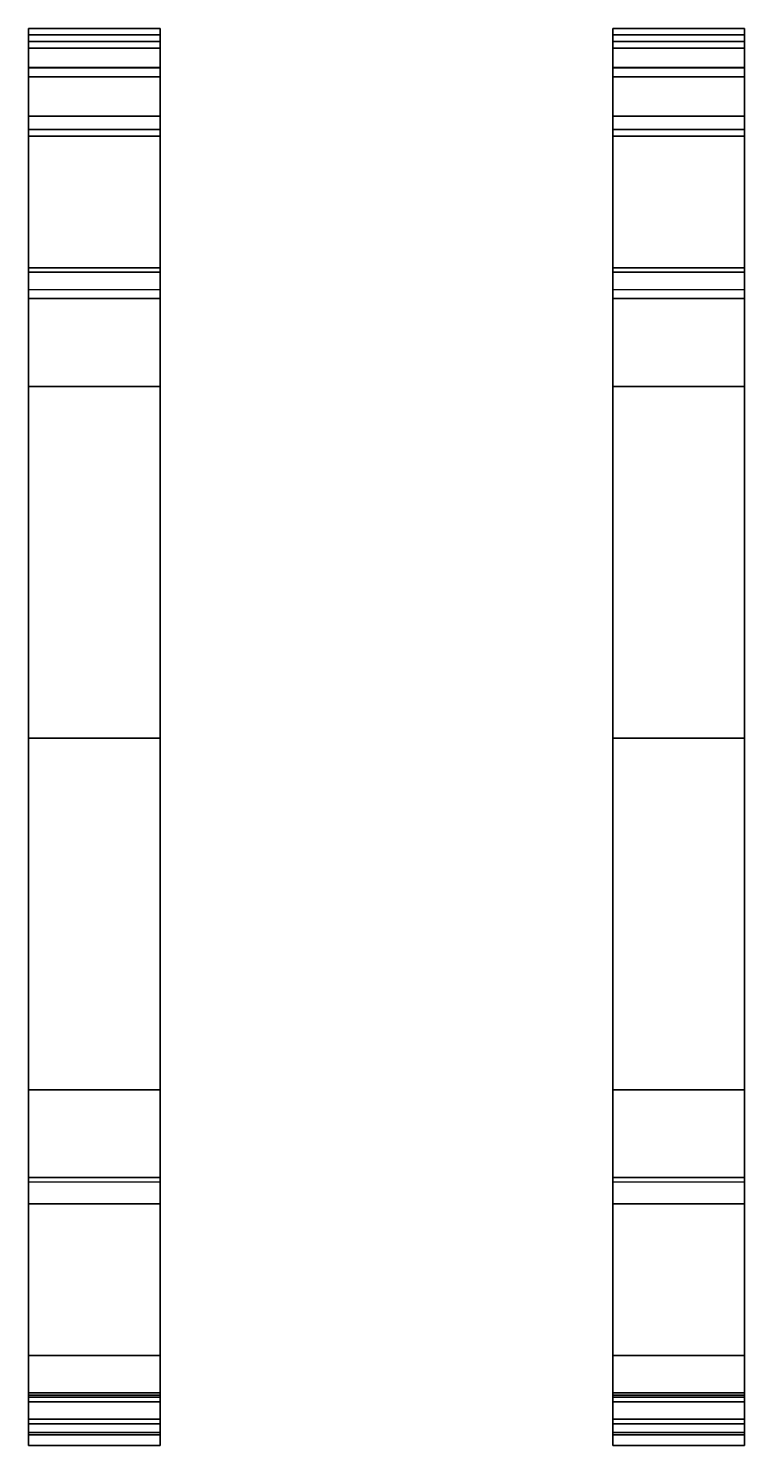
# Model space of a CAD drawing. Extents: x -1.63 to 1.63, y -3.2 to 3.25.
import ezdxf

# ---------------------------------------------------------------- set-up
doc = ezdxf.new("R2010")
doc.units = 0
doc.layers.add('TRACKS', color=3, linetype='CONTINUOUS')

msp = doc.modelspace()

# ---------------------------------------------------------------- linework, layer by layer
at = {"layer": 'TRACKS'}
for points in [[(-1.63, 3.16, 0.99), (-1.63, 3.22, 1.0112), (-1.63, 3.25, 0.83), (-1.63, 3.19, 0.83)], [(-1.63, 3.25, 0.83), (-1.63, 3.22, 1.0112), (-1.03, 3.22, 1.0112), (-1.03, 3.25, 0.83)], [(-1.63, 3.25, 0.83), (-1.63, 3.22, 0.6488), (-1.63, 3.16, 0.67), (-1.63, 3.19, 0.83)], [(-1.03, 3.25, 0.83), (-1.03, 3.22, 0.6488), (-1.63, 3.22, 0.6488), (-1.63, 3.25, 0.83)], [(-1.03, 3.25, 0.83), (-1.03, 3.22, 1.0112), (-1.03, 3.16, 0.99), (-1.03, 3.19, 0.83)], [(-1.03, 3.16, 0.67), (-1.03, 3.22, 0.6488), (-1.03, 3.25, 0.83), (-1.03, 3.19, 0.83)], [(1.63, 3.25, 0.83), (1.63, 3.22, 0.6488), (1.03, 3.22, 0.6488), (1.03, 3.25, 0.83)], [(1.03, 3.25, 0.83), (1.03, 3.22, 0.6488), (1.03, 3.16, 0.67), (1.03, 3.19, 0.83)], [(1.03, 3.25, 0.83), (1.03, 3.22, 1.0112), (1.63, 3.22, 1.0112), (1.63, 3.25, 0.83)], [(1.03, 3.16, 0.99), (1.03, 3.22, 1.0112), (1.03, 3.25, 0.83), (1.03, 3.19, 0.83)], [(1.63, 3.16, 0.67), (1.63, 3.22, 0.6488), (1.63, 3.25, 0.83), (1.63, 3.19, 0.83)], [(1.63, 3.25, 0.83), (1.63, 3.22, 1.0112), (1.63, 3.16, 0.99), (1.63, 3.19, 0.83)], [(-1.03, 3.22, 0.65), (-1.03, 3.0712, 0.4688), (-1.63, 3.0712, 0.4688), (-1.63, 3.22, 0.65)], [(-1.63, 3.22, 0.65), (-1.63, 3.0712, 0.4688), (-1.63, 3.0288, 0.5112), (-1.63, 3.16, 0.67)], [(-1.63, 3.22, 1.01), (-1.63, 3.07, 1.19), (-1.03, 3.07, 1.19), (-1.03, 3.22, 1.01)], [(-1.63, 3.03, 1.15), (-1.63, 3.07, 1.19), (-1.63, 3.22, 1.01), (-1.63, 3.16, 0.99)], [(-1.03, 3.19, 0.83), (-1.03, 3.16, 0.99), (-1.63, 3.16, 0.99), (-1.63, 3.19, 0.83)], [(-1.63, 3.19, 0.83), (-1.63, 3.16, 0.67), (-1.03, 3.16, 0.67), (-1.03, 3.19, 0.83)], [(-1.03, 3.0288, 0.5112), (-1.03, 3.0712, 0.4688), (-1.03, 3.22, 0.65), (-1.03, 3.16, 0.67)], [(-1.03, 3.22, 1.01), (-1.03, 3.07, 1.19), (-1.03, 3.03, 1.15), (-1.03, 3.16, 0.99)], [(1.03, 3.22, 0.65), (1.03, 3.0712, 0.4688), (1.03, 3.0288, 0.5112), (1.03, 3.16, 0.67)], [(1.63, 3.22, 0.65), (1.63, 3.0712, 0.4688), (1.03, 3.0712, 0.4688), (1.03, 3.22, 0.65)], [(1.03, 3.22, 1.01), (1.03, 3.07, 1.19), (1.63, 3.07, 1.19), (1.63, 3.22, 1.01)], [(1.03, 3.03, 1.15), (1.03, 3.07, 1.19), (1.03, 3.22, 1.01), (1.03, 3.16, 0.99)], [(1.03, 3.19, 0.83), (1.03, 3.16, 0.67), (1.63, 3.16, 0.67), (1.63, 3.19, 0.83)], [(1.63, 3.19, 0.83), (1.63, 3.16, 0.99), (1.03, 3.16, 0.99), (1.03, 3.19, 0.83)], [(1.63, 3.0288, 0.5112), (1.63, 3.0712, 0.4688), (1.63, 3.22, 0.65), (1.63, 3.16, 0.67)], [(1.63, 3.22, 1.01), (1.63, 3.07, 1.19), (1.63, 3.03, 1.15), (1.63, 3.16, 0.99)], [(-1.63, 3.16, 0.67), (-1.63, 3.0288, 0.5112), (-1.03, 3.0288, 0.5112), (-1.03, 3.16, 0.67)], [(-1.03, 3.16, 0.99), (-1.03, 3.03, 1.15), (-1.63, 3.03, 1.15), (-1.63, 3.16, 0.99)], [(1.03, 3.16, 0.67), (1.03, 3.0288, 0.5112), (1.63, 3.0288, 0.5112), (1.63, 3.16, 0.67)], [(1.63, 3.16, 0.99), (1.63, 3.03, 1.15), (1.03, 3.03, 1.15), (1.03, 3.16, 0.99)], [(-1.63, 3.0712, 0.4688), (-1.63, 2.16, 0.02), (-1.63, 2.14, 0.08), (-1.63, 3.0288, 0.5112)], [(-1.03, 3.0712, 0.4688), (-1.03, 2.16, 0.02), (-1.63, 2.16, 0.02), (-1.63, 3.0712, 0.4688)], [(-1.63, 3.07, 1.19), (-1.63, 2.85, 1.29), (-1.03, 2.85, 1.29), (-1.03, 3.07, 1.19)], [(-1.63, 2.85, 1.23), (-1.63, 2.85, 1.29), (-1.63, 3.07, 1.19), (-1.63, 3.03, 1.15)], [(-1.03, 2.14, 0.08), (-1.03, 2.16, 0.02), (-1.03, 3.0712, 0.4688), (-1.03, 3.0288, 0.5112)], [(-1.03, 3.07, 1.19), (-1.03, 2.85, 1.29), (-1.03, 2.85, 1.23), (-1.03, 3.03, 1.15)], [(1.03, 3.0712, 0.4688), (1.03, 2.16, 0.02), (1.03, 2.14, 0.08), (1.03, 3.0288, 0.5112)], [(1.63, 3.0712, 0.4688), (1.63, 2.16, 0.02), (1.03, 2.16, 0.02), (1.03, 3.0712, 0.4688)], [(1.03, 2.85, 1.23), (1.03, 2.85, 1.29), (1.03, 3.07, 1.19), (1.03, 3.03, 1.15)], [(1.03, 3.07, 1.19), (1.03, 2.85, 1.29), (1.63, 2.85, 1.29), (1.63, 3.07, 1.19)], [(1.63, 2.14, 0.08), (1.63, 2.16, 0.02), (1.63, 3.0712, 0.4688), (1.63, 3.0288, 0.5112)], [(1.63, 3.07, 1.19), (1.63, 2.85, 1.29), (1.63, 2.85, 1.23), (1.63, 3.03, 1.15)], [(-1.03, 3.03, 1.15), (-1.03, 2.85, 1.23), (-1.63, 2.85, 1.23), (-1.63, 3.03, 1.15)], [(-1.63, 3.0288, 0.5112), (-1.63, 2.14, 0.08), (-1.03, 2.14, 0.08), (-1.03, 3.0288, 0.5112)], [(1.63, 3.03, 1.15), (1.63, 2.85, 1.23), (1.03, 2.85, 1.23), (1.03, 3.03, 1.15)], [(1.03, 3.0288, 0.5112), (1.03, 2.14, 0.08), (1.63, 2.14, 0.08), (1.63, 3.0288, 0.5112)], [(-1.63, 2.85, 1.29), (-1.63, 2.76, 1.29), (-1.03, 2.76, 1.29), (-1.03, 2.85, 1.29)], [(-1.63, 2.79, 1.23), (-1.63, 2.76, 1.29), (-1.63, 2.85, 1.29), (-1.63, 2.85, 1.23)], [(-1.03, 2.85, 1.23), (-1.03, 2.79, 1.23), (-1.63, 2.79, 1.23), (-1.63, 2.85, 1.23)], [(-1.03, 2.85, 1.29), (-1.03, 2.76, 1.29), (-1.03, 2.79, 1.23), (-1.03, 2.85, 1.23)], [(1.03, 2.79, 1.23), (1.03, 2.76, 1.29), (1.03, 2.85, 1.29), (1.03, 2.85, 1.23)], [(1.63, 2.85, 1.23), (1.63, 2.79, 1.23), (1.03, 2.79, 1.23), (1.03, 2.85, 1.23)], [(1.03, 2.85, 1.29), (1.03, 2.76, 1.29), (1.63, 2.76, 1.29), (1.63, 2.85, 1.29)], [(1.63, 2.85, 1.29), (1.63, 2.76, 1.29), (1.63, 2.79, 1.23), (1.63, 2.85, 1.23)], [(-1.63, 1.62, 1.17), (-1.63, 1.62, 1.23), (-1.63, 2.76, 1.29), (-1.63, 2.79, 1.23)], [(-1.03, 2.79, 1.23), (-1.03, 1.62, 1.17), (-1.63, 1.62, 1.17), (-1.63, 2.79, 1.23)], [(-1.03, 2.76, 1.29), (-1.03, 1.62, 1.23), (-1.03, 1.62, 1.17), (-1.03, 2.79, 1.23)], [(1.03, 1.62, 1.17), (1.03, 1.62, 1.23), (1.03, 2.76, 1.29), (1.03, 2.79, 1.23)], [(1.63, 2.79, 1.23), (1.63, 1.62, 1.17), (1.03, 1.62, 1.17), (1.03, 2.79, 1.23)], [(1.63, 2.76, 1.29), (1.63, 1.62, 1.23), (1.63, 1.62, 1.17), (1.63, 2.79, 1.23)], [(-1.63, 2.76, 1.29), (-1.63, 1.62, 1.23), (-1.03, 1.62, 1.23), (-1.03, 2.76, 1.29)], [(1.03, 2.76, 1.29), (1.03, 1.62, 1.23), (1.63, 1.62, 1.23), (1.63, 2.76, 1.29)], [(-1.63, 2.16, 0.02), (-1.63, 2.06), (-1.63, 2.02, 0.06), (-1.63, 2.14, 0.08)], [(-1.03, 2.16, 0.02), (-1.03, 2.06), (-1.63, 2.06), (-1.63, 2.16, 0.02)], [(-1.63, 2.14, 0.08), (-1.63, 2.02, 0.06), (-1.03, 2.02, 0.06), (-1.03, 2.14, 0.08)], [(-1.03, 2.02, 0.06), (-1.03, 2.06), (-1.03, 2.16, 0.02), (-1.03, 2.14, 0.08)], [(1.03, 2.16, 0.02), (1.03, 2.06), (1.03, 2.02, 0.06), (1.03, 2.14, 0.08)], [(1.63, 2.16, 0.02), (1.63, 2.06), (1.03, 2.06), (1.03, 2.16, 0.02)], [(1.03, 2.14, 0.08), (1.03, 2.02, 0.06), (1.63, 2.02, 0.06), (1.63, 2.14, 0.08)], [(1.63, 2.02, 0.06), (1.63, 2.06), (1.63, 2.16, 0.02), (1.63, 2.14, 0.08)], [(-1.63, 2.06), (-1.63, -2), (-1.63, -1.98, 0.06), (-1.63, 2.02, 0.06)], [(-1.63, 2.02, 0.06), (-1.63, -1.98, 0.06), (-1.03, -1.98, 0.06), (-1.03, 2.02, 0.06)], [(-1.03, -1.98, 0.06), (-1.03, -2), (-1.03, 2.06), (-1.03, 2.02, 0.06)], [(1.03, 2.06), (1.03, -2), (1.03, -1.98, 0.06), (1.03, 2.02, 0.06)], [(1.03, 2.02, 0.06), (1.03, -1.98, 0.06), (1.63, -1.98, 0.06), (1.63, 2.02, 0.06)], [(1.63, -1.98, 0.06), (1.63, -2), (1.63, 2.06), (1.63, 2.02, 0.06)], [(-1.03, 0.02, 1.15), (-1.03, 1.62, 1.23), (-1.63, 1.62, 1.23), (-1.63, 0.02, 1.15)], [(-1.63, 1.62, 1.23), (-1.63, 1.62, 1.17), (-1.63, 0.02, 1.09), (-1.63, 0.02, 1.15)], [(-1.63, 0.02, 1.09), (-1.63, 1.62, 1.17), (-1.03, 1.62, 1.17), (-1.03, 0.02, 1.09)], [(-1.03, 0.02, 1.09), (-1.03, 1.62, 1.17), (-1.03, 1.62, 1.23), (-1.03, 0.02, 1.15)], [(1.03, 1.62, 1.23), (1.03, 1.62, 1.17), (1.03, 0.02, 1.09), (1.03, 0.02, 1.15)], [(1.03, 0.02, 1.09), (1.03, 1.62, 1.17), (1.63, 1.62, 1.17), (1.63, 0.02, 1.09)], [(1.63, 0.02, 1.15), (1.63, 1.62, 1.23), (1.03, 1.62, 1.23), (1.03, 0.02, 1.15)], [(1.63, 0.02, 1.09), (1.63, 1.62, 1.17), (1.63, 1.62, 1.23), (1.63, 0.02, 1.15)], [(-1.03, -1.58, 1.09), (-1.03, 0.02, 1.15), (-1.63, 0.02, 1.15), (-1.63, -1.58, 1.09)], [(-1.63, 0.02, 1.15), (-1.63, 0.02, 1.09), (-1.63, -1.58, 1.03), (-1.63, -1.58, 1.09)], [(-1.63, -1.58, 1.03), (-1.63, 0.02, 1.09), (-1.03, 0.02, 1.09), (-1.03, -1.58, 1.03)], [(-1.03, -1.58, 1.03), (-1.03, 0.02, 1.09), (-1.03, 0.02, 1.15), (-1.03, -1.58, 1.09)], [(1.63, -1.58, 1.09), (1.63, 0.02, 1.15), (1.03, 0.02, 1.15), (1.03, -1.58, 1.09)], [(1.03, 0.02, 1.15), (1.03, 0.02, 1.09), (1.03, -1.58, 1.03), (1.03, -1.58, 1.09)], [(1.03, -1.58, 1.03), (1.03, 0.02, 1.09), (1.63, 0.02, 1.09), (1.63, -1.58, 1.03)], [(1.63, -1.58, 1.03), (1.63, 0.02, 1.09), (1.63, 0.02, 1.15), (1.63, -1.58, 1.09)], [(-1.03, -2.79, 1.04), (-1.03, -1.58, 1.09), (-1.63, -1.58, 1.09), (-1.63, -2.79, 1.04)], [(-1.63, -1.58, 1.09), (-1.63, -1.58, 1.03), (-1.63, -2.79, 0.98), (-1.63, -2.79, 1.04)], [(-1.63, -2.79, 0.98), (-1.63, -1.58, 1.03), (-1.03, -1.58, 1.03), (-1.03, -2.79, 0.98)], [(-1.03, -2.79, 0.98), (-1.03, -1.58, 1.03), (-1.03, -1.58, 1.09), (-1.03, -2.79, 1.04)], [(1.63, -2.79, 1.04), (1.63, -1.58, 1.09), (1.03, -1.58, 1.09), (1.03, -2.79, 1.04)], [(1.03, -1.58, 1.09), (1.03, -1.58, 1.03), (1.03, -2.79, 0.98), (1.03, -2.79, 1.04)], [(1.03, -2.79, 0.98), (1.03, -1.58, 1.03), (1.63, -1.58, 1.03), (1.63, -2.79, 0.98)], [(1.63, -2.79, 0.98), (1.63, -1.58, 1.03), (1.63, -1.58, 1.09), (1.63, -2.79, 1.04)], [(-1.63, -1.98, 0.06), (-1.63, -2.1, 0.08), (-1.03, -2.1, 0.08), (-1.03, -1.98, 0.06)], [(-1.63, -2), (-1.63, -2.1, 0.01), (-1.63, -2.1, 0.08), (-1.63, -1.98, 0.06)], [(-1.03, -2.1, 0.08), (-1.03, -2.1, 0.01), (-1.03, -2), (-1.03, -1.98, 0.06)], [(1.03, -2), (1.03, -2.1, 0.01), (1.03, -2.1, 0.08), (1.03, -1.98, 0.06)], [(1.03, -1.98, 0.06), (1.03, -2.1, 0.08), (1.63, -2.1, 0.08), (1.63, -1.98, 0.06)], [(1.63, -2.1, 0.08), (1.63, -2.1, 0.01), (1.63, -2), (1.63, -1.98, 0.06)], [(-1.03, -2), (-1.03, -2.1, 0.01), (-1.63, -2.1, 0.01), (-1.63, -2)], [(1.63, -2), (1.63, -2.1, 0.01), (1.03, -2.1, 0.01), (1.03, -2)], [(-1.63, -3, 0.26), (-1.63, -2.96, 0.32), (-1.63, -2.1, 0.08), (-1.63, -2.1, 0.01)], [(-1.03, -2.1, 0.01), (-1.03, -3, 0.26), (-1.63, -3, 0.26), (-1.63, -2.1, 0.01)], [(-1.63, -2.1, 0.08), (-1.63, -2.96, 0.32), (-1.03, -2.96, 0.32), (-1.03, -2.1, 0.08)], [(-1.03, -2.1, 0.08), (-1.03, -2.96, 0.32), (-1.03, -3, 0.26), (-1.03, -2.1, 0.01)], [(1.03, -3, 0.26), (1.03, -2.96, 0.32), (1.03, -2.1, 0.08), (1.03, -2.1, 0.01)], [(1.63, -2.1, 0.01), (1.63, -3, 0.26), (1.03, -3, 0.26), (1.03, -2.1, 0.01)], [(1.03, -2.1, 0.08), (1.03, -2.96, 0.32), (1.63, -2.96, 0.32), (1.63, -2.1, 0.08)], [(1.63, -2.1, 0.08), (1.63, -2.96, 0.32), (1.63, -3, 0.26), (1.63, -2.1, 0.01)], [(-1.03, -2.98, 0.99), (-1.03, -2.79, 1.04), (-1.63, -2.79, 1.04), (-1.63, -2.98, 0.99)], [(-1.63, -2.79, 1.04), (-1.63, -2.79, 0.98), (-1.63, -2.97, 0.93), (-1.63, -2.98, 0.99)], [(-1.63, -2.97, 0.93), (-1.63, -2.79, 0.98), (-1.03, -2.79, 0.98), (-1.03, -2.97, 0.93)], [(-1.03, -2.97, 0.93), (-1.03, -2.79, 0.98), (-1.03, -2.79, 1.04), (-1.03, -2.98, 0.99)], [(1.63, -2.98, 0.99), (1.63, -2.79, 1.04), (1.03, -2.79, 1.04), (1.03, -2.98, 0.99)], [(1.03, -2.79, 1.04), (1.03, -2.79, 0.98), (1.03, -2.97, 0.93), (1.03, -2.98, 0.99)], [(1.03, -2.97, 0.93), (1.03, -2.79, 0.98), (1.63, -2.79, 0.98), (1.63, -2.97, 0.93)], [(1.63, -2.97, 0.93), (1.63, -2.79, 0.98), (1.63, -2.79, 1.04), (1.63, -2.98, 0.99)], [(-1.63, -2.96, 0.32), (-1.63, -3.08, 0.43), (-1.03, -3.08, 0.43), (-1.03, -2.96, 0.32)], [(-1.63, -3.15, 0.41), (-1.63, -3.08, 0.43), (-1.63, -2.96, 0.32), (-1.63, -3, 0.26)], [(-1.03, -2.96, 0.32), (-1.03, -3.08, 0.43), (-1.03, -3.15, 0.41), (-1.03, -3, 0.26)], [(1.03, -2.96, 0.32), (1.03, -3.08, 0.43), (1.63, -3.08, 0.43), (1.63, -2.96, 0.32)], [(1.03, -3.15, 0.41), (1.03, -3.08, 0.43), (1.03, -2.96, 0.32), (1.03, -3, 0.26)], [(1.63, -2.96, 0.32), (1.63, -3.08, 0.43), (1.63, -3.15, 0.41), (1.63, -3, 0.26)], [(-1.63, -2.98, 0.99), (-1.63, -2.97, 0.93), (-1.63, -3.1, 0.8), (-1.63, -3.15, 0.84)], [(-1.63, -3.1, 0.8), (-1.63, -2.97, 0.93), (-1.03, -2.97, 0.93), (-1.03, -3.1, 0.8)], [(-1.03, -3.15, 0.84), (-1.03, -2.98, 0.99), (-1.63, -2.98, 0.99), (-1.63, -3.15, 0.84)], [(-1.03, -3, 0.26), (-1.03, -3.15, 0.41), (-1.63, -3.15, 0.41), (-1.63, -3, 0.26)], [(-1.03, -3.1, 0.8), (-1.03, -2.97, 0.93), (-1.03, -2.98, 0.99), (-1.03, -3.15, 0.84)], [(1.03, -2.98, 0.99), (1.03, -2.97, 0.93), (1.03, -3.1, 0.8), (1.03, -3.15, 0.84)], [(1.03, -3.1, 0.8), (1.03, -2.97, 0.93), (1.63, -2.97, 0.93), (1.63, -3.1, 0.8)], [(1.63, -3.15, 0.84), (1.63, -2.98, 0.99), (1.03, -2.98, 0.99), (1.03, -3.15, 0.84)], [(1.63, -3, 0.26), (1.63, -3.15, 0.41), (1.03, -3.15, 0.41), (1.03, -3, 0.26)], [(1.63, -3.1, 0.8), (1.63, -2.97, 0.93), (1.63, -2.98, 0.99), (1.63, -3.15, 0.84)], [(-1.63, -3.08, 0.43), (-1.63, -3.14, 0.57), (-1.03, -3.14, 0.57), (-1.03, -3.08, 0.43)], [(-1.63, -3.2, 0.56), (-1.63, -3.14, 0.57), (-1.63, -3.08, 0.43), (-1.63, -3.15, 0.41)], [(-1.03, -3.08, 0.43), (-1.03, -3.14, 0.57), (-1.03, -3.2, 0.56), (-1.03, -3.15, 0.41)], [(1.03, -3.2, 0.56), (1.03, -3.14, 0.57), (1.03, -3.08, 0.43), (1.03, -3.15, 0.41)], [(1.03, -3.08, 0.43), (1.03, -3.14, 0.57), (1.63, -3.14, 0.57), (1.63, -3.08, 0.43)], [(1.63, -3.08, 0.43), (1.63, -3.14, 0.57), (1.63, -3.2, 0.56), (1.63, -3.15, 0.41)], [(-1.63, -3.15, 0.84), (-1.63, -3.1, 0.8), (-1.63, -3.14, 0.67), (-1.63, -3.2, 0.69)], [(-1.63, -3.14, 0.67), (-1.63, -3.1, 0.8), (-1.03, -3.1, 0.8), (-1.03, -3.14, 0.67)], [(-1.63, -3.14, 0.57), (-1.63, -3.14, 0.67), (-1.03, -3.14, 0.67), (-1.03, -3.14, 0.57)], [(-1.63, -3.2, 0.69), (-1.63, -3.14, 0.67), (-1.63, -3.14, 0.57), (-1.63, -3.2, 0.56)], [(-1.03, -3.15, 0.41), (-1.03, -3.2, 0.56), (-1.63, -3.2, 0.56), (-1.63, -3.15, 0.41)], [(-1.03, -3.2, 0.69), (-1.03, -3.15, 0.84), (-1.63, -3.15, 0.84), (-1.63, -3.2, 0.69)], [(-1.03, -3.14, 0.67), (-1.03, -3.1, 0.8), (-1.03, -3.15, 0.84), (-1.03, -3.2, 0.69)], [(-1.03, -3.14, 0.57), (-1.03, -3.14, 0.67), (-1.03, -3.2, 0.69), (-1.03, -3.2, 0.56)], [(1.03, -3.15, 0.84), (1.03, -3.1, 0.8), (1.03, -3.14, 0.67), (1.03, -3.2, 0.69)], [(1.03, -3.14, 0.67), (1.03, -3.1, 0.8), (1.63, -3.1, 0.8), (1.63, -3.14, 0.67)], [(1.03, -3.2, 0.69), (1.03, -3.14, 0.67), (1.03, -3.14, 0.57), (1.03, -3.2, 0.56)], [(1.03, -3.14, 0.57), (1.03, -3.14, 0.67), (1.63, -3.14, 0.67), (1.63, -3.14, 0.57)], [(1.63, -3.2, 0.69), (1.63, -3.15, 0.84), (1.03, -3.15, 0.84), (1.03, -3.2, 0.69)], [(1.63, -3.15, 0.41), (1.63, -3.2, 0.56), (1.03, -3.2, 0.56), (1.03, -3.15, 0.41)], [(1.63, -3.14, 0.67), (1.63, -3.1, 0.8), (1.63, -3.15, 0.84), (1.63, -3.2, 0.69)], [(1.63, -3.14, 0.57), (1.63, -3.14, 0.67), (1.63, -3.2, 0.69), (1.63, -3.2, 0.56)], [(-1.03, -3.2, 0.56), (-1.03, -3.2, 0.69), (-1.63, -3.2, 0.69), (-1.63, -3.2, 0.56)], [(1.63, -3.2, 0.56), (1.63, -3.2, 0.69), (1.03, -3.2, 0.69), (1.03, -3.2, 0.56)]]:
    msp.add_3dface(points, dxfattribs=at)

doc.saveas('drawing.dxf')
